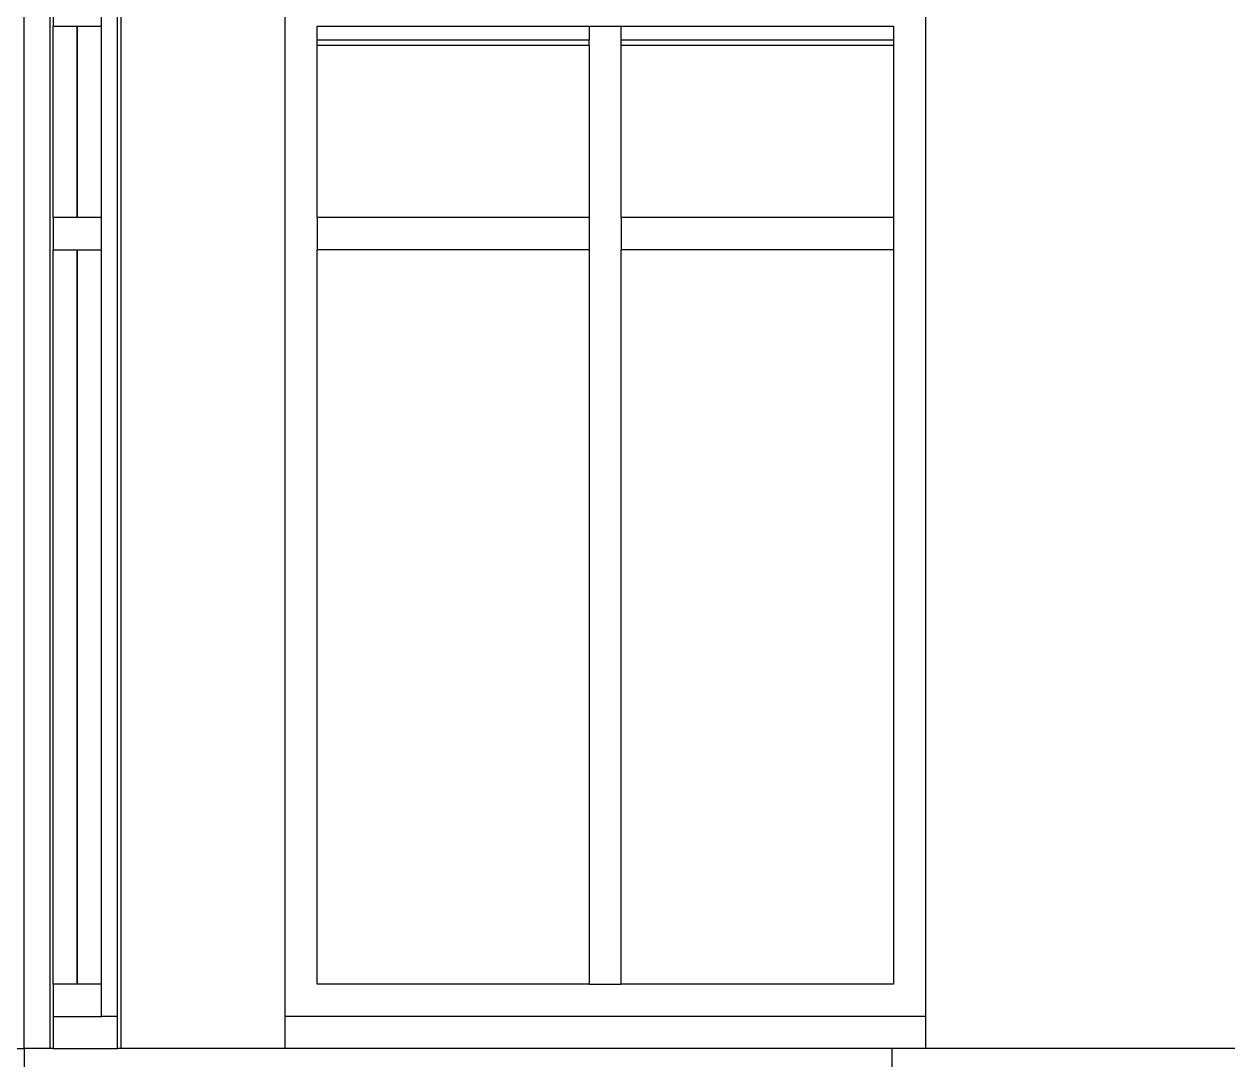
# Model space of a CAD drawing. Extents: x -49.7 to 49.7, y -10.2 to 18.8.
# Drawn here: x -10.637 to -6.901, y 8.261 to 11.477 of the extents above; entities that cross this region are included whole.
import ezdxf

# ---------------------------------------------------------------- set-up
doc = ezdxf.new("R2010")
doc.units = 0
doc.layers.get('0').update_dxf_attribs({"linetype": 'CONTINUOUS'})
doc.layers.add('SECTIONCUTEDGES', color=7, linetype='CONTINUOUS')

msp = doc.modelspace()

# ---------------------------------------------------------------- linework, layer by layer
for p, q in [((-10.6368, 8.2963), (-10.6368, 13.0943)), ((-10.5568, 11.6663), (-10.5568, 8.2963)), ((-10.3368, 11.6663), (-10.3368, 8.2963)), ((-10.3468, 8.3963), (-10.3468, 11.5706)), ((-9.8261, 8.3963), (-9.8261, 11.5706)), ((-7.8396, 11.5706), (-7.8396, 8.3963)), ((-10.5468, 10.8763), (-10.5468, 11.4706)), ((-10.3968, 10.8763), (-10.3968, 11.4706)), ((-9.7268, 11.4266), (-9.7268, 11.4706)), ((-9.7268, 11.4706), (-8.8825, 11.4706)), ((-8.8825, 11.4706), (-8.7832, 11.4706)), ((-8.8825, 11.4706), (-8.8825, 11.4266)), ((-8.7832, 11.4266), (-8.7832, 11.4706)), ((-8.7832, 11.4706), (-7.9389, 11.4706)), ((-7.9389, 11.4706), (-7.9389, 11.4266)), ((-8.8825, 11.4266), (-9.7268, 11.4266)), ((-9.7268, 11.4106), (-9.7268, 11.4266)), ((-9.7268, 10.8763), (-9.7268, 11.4106)), ((-8.8825, 11.4106), (-9.7268, 11.4106)), ((-8.8825, 11.4106), (-8.8825, 11.4266)), ((-8.8825, 11.4106), (-8.8825, 10.8763)), ((-7.9389, 11.4266), (-8.7832, 11.4266)), ((-8.7832, 11.4106), (-8.7832, 11.4266)), ((-8.7832, 10.8763), (-8.7832, 11.4106)), ((-7.9389, 11.4106), (-8.7832, 11.4106)), ((-7.9389, 11.4266), (-7.9389, 11.4106)), ((-7.9389, 11.4106), (-7.9389, 10.8763)), ((-8.8825, 10.8763), (-9.7268, 10.8763)), ((-9.7268, 10.8763), (-9.7268, 10.7763)), ((-8.8825, 10.8763), (-8.8825, 10.7763)), ((-7.9389, 10.8763), (-8.7832, 10.8763)), ((-8.7832, 10.8763), (-8.7832, 10.7763)), ((-7.9389, 10.8763), (-7.9389, 10.7763)), ((-10.5468, 8.4963), (-10.5468, 10.7763)), ((-10.3968, 8.4963), (-10.3968, 10.7763)), ((-8.8825, 10.7763), (-9.7268, 10.7763)), ((-9.7268, 8.4963), (-9.7268, 10.7763)), ((-8.8825, 10.7763), (-8.8825, 8.4963)), ((-7.9389, 10.7763), (-8.7832, 10.7763)), ((-8.7832, 8.4963), (-8.7832, 10.7763)), ((-7.9389, 10.7763), (-7.9389, 8.4963)), ((-8.8825, 8.4963), (-9.7268, 8.4963)), ((-8.8825, 8.4963), (-8.7832, 8.4963)), ((-7.9389, 8.4963), (-8.7832, 8.4963)), ((-7.8396, 8.3963), (-9.8261, 8.3963)), ((-9.8261, 8.2963), (-9.8261, 8.3963)), ((-7.8396, 8.3963), (-7.8396, 8.2963)), ((-10.7407, 8.2963), (-10.6368, 8.2963))]:
    msp.add_line(p, q)
at = {"layer": 'SECTIONCUTEDGES'}
for p, q in [((-10.5468, 11.5706), (-10.5468, 11.4706)), ((-10.3968, 11.4706), (-10.3968, 11.5706)), ((-10.5468, 11.4706), (-10.4718, 11.4706)), ((-10.4718, 11.4706), (-10.4715, 10.8763)), ((-10.4715, 11.4706), (-10.4718, 11.4706)), ((-10.4715, 11.4706), (-10.3968, 11.4706)), ((-10.4715, 10.8763), (-10.4715, 11.4706)), ((-10.5468, 10.8763), (-10.5468, 10.7763)), ((-10.4715, 10.8763), (-10.5468, 10.8763)), ((-10.3968, 10.8763), (-10.4715, 10.8763)), ((-10.3968, 10.7763), (-10.3968, 10.8763)), ((-10.5468, 10.7763), (-10.4718, 10.7763)), ((-10.4718, 10.7763), (-10.4715, 8.4963)), ((-10.4715, 10.7763), (-10.4718, 10.7763)), ((-10.4715, 10.7763), (-10.3968, 10.7763)), ((-10.4715, 8.4963), (-10.4715, 10.7763)), ((-10.5468, 8.4963), (-10.5468, 8.3963)), ((-10.4715, 8.4963), (-10.5468, 8.4963)), ((-10.3968, 8.4963), (-10.4715, 8.4963)), ((-10.3968, 8.3963), (-10.3968, 8.4963)), ((-10.5468, 8.3963), (-10.3968, 8.3963)), ((-10.5468, 8.3963), (-10.5468, 8.2963)), ((-10.3468, 8.3963), (-10.3968, 8.3963)), ((-10.3468, 8.2963), (-10.3468, 8.3963)), ((-10.5568, 8.2963), (-10.6368, 8.2963)), ((-10.6368, 8.2963), (-10.6368, 8.2263)), ((-10.5468, 8.2963), (-10.5568, 8.2963)), ((-10.5468, 8.2963), (-10.3468, 8.2963)), ((-10.3368, 8.2963), (-10.3468, 8.2963)), ((-9.8261, 8.2963), (-10.3368, 8.2963)), ((-7.9437, 8.2963), (-9.8261, 8.2963)), ((-7.9437, 8.2963), (-7.9437, 8.1763)), ((-7.8396, 8.2963), (-7.9437, 8.2963)), ((-6.6974, 8.2963), (-7.8396, 8.2963))]:
    msp.add_line(p, q, dxfattribs=at)

doc.saveas('drawing.dxf')
